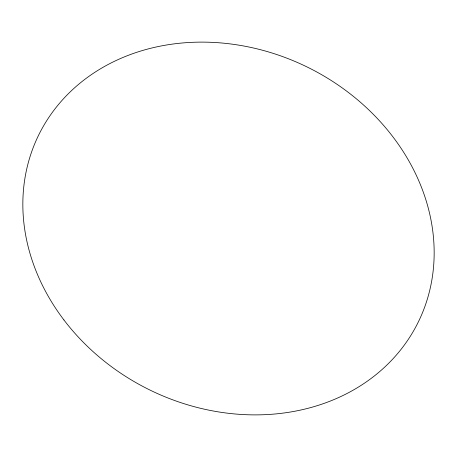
<?xml version="1.0" encoding="UTF-8"?>
<svg xmlns="http://www.w3.org/2000/svg" width="457" height="457" viewBox="0 0 457 457"><rect width="100%" height="100%" fill="white"/><g stroke="black" fill="none" stroke-linecap="round" stroke-linejoin="round"><path stroke-width="0.69" d="M63.923 319.951A211.585 179.63 26.4 0 0 417.601 323.419A211.585 179.63 26.4 0 0 203.976 42.13A211.585 179.63 26.4 0 0 63.923 319.951"/></g></svg>
